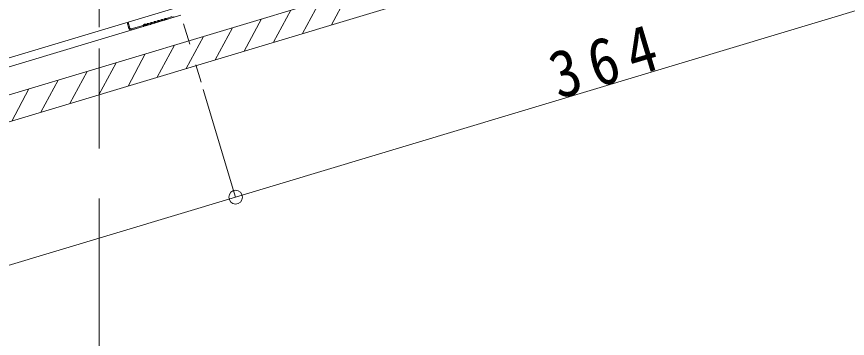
# Model space of a CAD drawing. Units: millimetres at full size, sheet at 1:10; details may follow other scales. Extents: x -2077 to 2023, y -1433 to 1417.
# Drawn here: x 869.7 to 1256.7, y 154.9 to 304.7 of the extents above; entities that cross this region are included whole.
import ezdxf

# ---------------------------------------------------------------- set-up
doc = ezdxf.new("R2010")
doc.units = ezdxf.units.MM
doc.header["$LTSCALE"] = 10
doc.linetypes.add('CHAIN1', pattern=[8, 5, -1, 1, -1])
doc.layers.add('1-0_断面', color=7, linetype='Continuous', lineweight=9)
doc.layers.add('1-1_寸法', color=7, linetype='Continuous', lineweight=9)
doc.styles.add('ＭＳ ゴシック', font='')
doc.styles.get('ＭＳ ゴシック').set_extended_font_data('MS Gothic')

msp = doc.modelspace()

# ---------------------------------------------------------------- linework, layer by layer
at = {"layer": '1-0_断面'}
for p, q in [((-73.06, -14.02), (1871.25, 570.32)), ((-73.06, -26.55), (1874.71, 558.83)), ((-73.06, 3.21), (969.07, 316.41)), ((1016.42, 300.88), (1024.45, 315.82)), ((1002.87, 296.81), (1010.91, 311.75)), ((989.33, 292.74), (997.37, 307.68)), ((-73.06, -0.97), (946.27, 305.38)), ((921.18, 302.01), (921.66, 302.16)), ((922.04, 299.14), (921.18, 302.01)), ((921.66, 302.16), (922.52, 299.29)), ((932.98, 301.91), (933.52, 302.07)), ((934.61, 302.39), (935.15, 302.56)), ((935.29, 302.08), (934.75, 301.92)), ((936.23, 302.88), (936.78, 303.05)), ((936.38, 302.41), (936.92, 302.57)), ((937.86, 303.37), (938.41, 303.54)), ((938.55, 303.06), (938.01, 302.89)), ((942.25, 304.69), (939.49, 303.86)), ((939.63, 303.38), (942.38, 304.21)), ((975.78, 288.67), (983.82, 303.61)), ((923.15, 298.95), (928.63, 300.6)), ((923.29, 298.47), (928.77, 300.12)), ((928.84, 300.87), (928.75, 300.7)), ((929.28, 300.63), (929.19, 300.46)), ((929.55, 300.71), (929.72, 300.62)), ((929.96, 301.06), (929.79, 301.15)), ((930.27, 301.09), (930.11, 301.04)), ((930.41, 300.61), (930.25, 300.57)), ((931.35, 301.42), (931.89, 301.58)), ((931.49, 300.94), (932.04, 301.1)), ((933.67, 301.59), (933.12, 301.43)), ((962.24, 284.6), (970.28, 299.54)), ((948.7, 280.53), (956.73, 295.47)), ((935.15, 276.45), (943.19, 291.4)), ((935.15, 276.45), (943.19, 291.4)), ((921.61, 272.38), (929.65, 287.33)), ((908.07, 268.31), (916.1, 283.26)), ((894.52, 264.24), (902.56, 279.19)), ((880.98, 260.17), (889.02, 275.12)), ((867.43, 256.1), (875.47, 271.05))]:
    msp.add_line(p, q, dxfattribs=at)
at = {"layer": '1-0_断面', "color": 4, "linetype": 'CHAIN1'}
for p, q in [((908.1, 529.84), (908.1, 243.32)), ((884.16, 512.07), (955.65, 274.19))]:
    msp.add_line(p, q, dxfattribs=at)
at = {"layer": '1-0_断面'}
for centre, radius, start, end in [((932.58, 301.26), 0.7, 67.785, 145.6699), ((932.92, 302.1), 0.2, 247.785, 286.7275), ((933.46, 302.26), 0.2, 286.7275, 325.6699), ((934.21, 301.75), 0.7, 67.785, 145.6699), ((933.46, 302.26), 0.7, 286.7275, 325.6699), ((934.21, 301.75), 0.2, 67.785, 143.5974), ((934.55, 302.59), 0.7, 247.785, 286.7275), ((934.55, 302.59), 0.2, 247.785, 286.7275), ((935.09, 302.75), 0.2, 286.7275, 325.6699), ((935.84, 302.24), 0.7, 67.785, 145.6699), ((935.09, 302.75), 0.7, 286.7275, 325.6699), ((935.84, 302.24), 0.2, 67.785, 143.5974), ((936.18, 303.08), 0.7, 247.785, 286.7275), ((936.18, 303.08), 0.2, 247.785, 286.7275), ((936.72, 303.24), 0.2, 286.7275, 325.6699), ((937.46, 302.73), 0.7, 67.785, 145.6699), ((936.72, 303.24), 0.7, 286.7275, 325.6699), ((937.46, 302.73), 0.2, 67.785, 143.5974), ((937.8, 303.56), 0.7, 247.785, 286.7275), ((937.8, 303.56), 0.2, 247.785, 286.7275), ((938.35, 303.73), 0.2, 286.7275, 325.6699), ((939.09, 303.22), 0.7, 67.785, 145.6699), ((938.35, 303.73), 0.7, 286.7275, 325.6699), ((939.09, 303.22), 0.2, 67.785, 143.5974), ((939.43, 304.05), 0.7, 247.785, 286.7275), ((939.43, 304.05), 0.2, 247.785, 286.7275), ((942.14, 305.08), 0.9, 286.7275, 336.7275), ((923, 299.43), 1, 196.7275, 286.7275), ((923, 299.43), 0.5, 196.7275, 286.7275), ((928.57, 300.79), 0.2, 286.7275, 331.7275), ((928.57, 300.79), 0.7, 286.7275, 331.7275), ((929.46, 300.53), 0.7, 61.7275, 151.7275), ((929.46, 300.53), 0.2, 61.7275, 151.7275), ((930.05, 301.24), 0.7, 241.7275, 286.7275), ((930.05, 301.24), 0.2, 241.7275, 286.7275), ((930.21, 301.28), 0.2, 286.7275, 325.6699), ((930.95, 300.77), 0.7, 67.785, 145.6699), ((930.21, 301.28), 0.7, 286.7275, 325.6699), ((930.95, 300.77), 0.2, 69.8576, 145.6699), ((931.29, 301.61), 0.7, 247.785, 286.7275), ((931.29, 301.61), 0.2, 247.785, 286.7275), ((931.84, 301.77), 0.2, 286.7275, 325.6699), ((931.84, 301.77), 0.7, 286.7275, 325.6699), ((932.58, 301.26), 0.2, 67.785, 143.5974), ((932.92, 302.1), 0.7, 247.785, 286.7275)]:
    msp.add_arc(centre, radius, start, end, dxfattribs=at)
at = {"layer": '1-1_寸法'}
for p, q in [((971.74, 220.66), (1320.33, 325.43)), ((971.74, 220.66), (956.68, 270.77)), ((623.14, 115.89), (971.74, 220.66)), ((908.1, -101.97), (908.1, 220.03))]:
    msp.add_line(p, q, dxfattribs=at)
msp.add_circle((971.74, 220.66), 3.19, dxfattribs=at)

# ---------------------------------------------------------------- texts
at = {"layer": '1-1_寸法', "insert": (1122.09, 265.85), "char_height": 21.99, "attachment_point": 7, "rotation": 16.727, "style": 'ＭＳ ゴシック'}
msp.add_mtext('\\T1.37;\\W0.9;364', dxfattribs=at)

doc.saveas('drawing.dxf')
